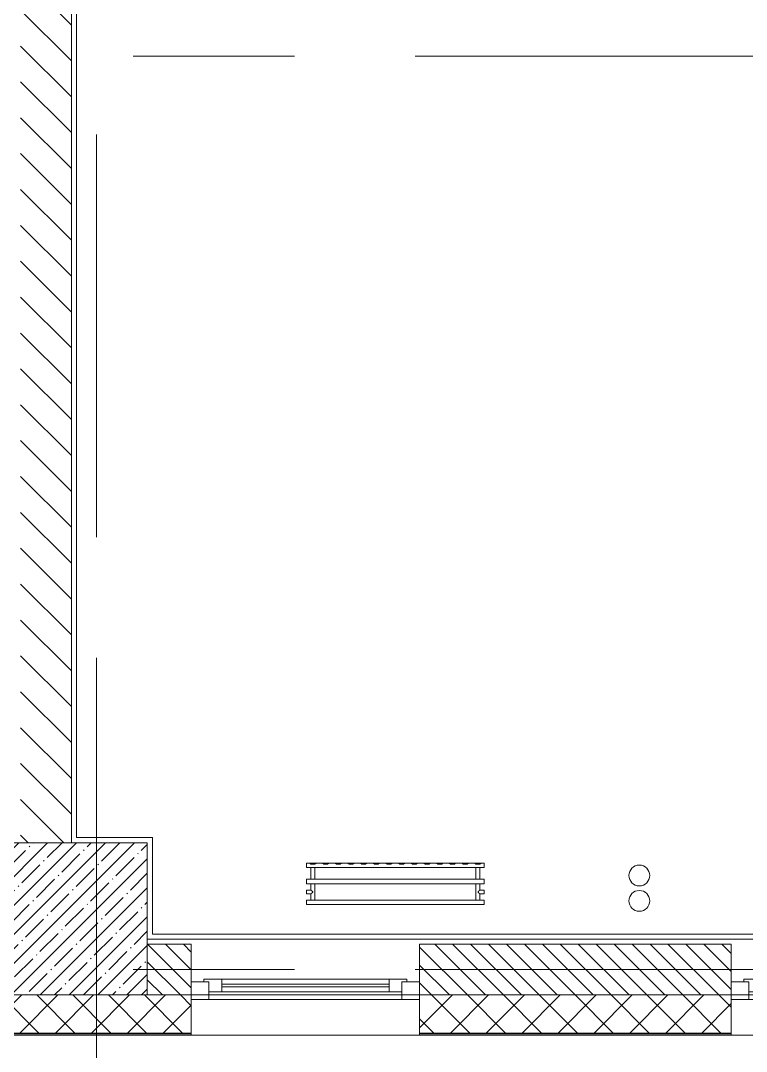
# Model space of a CAD drawing. Header units: millimetres. Extents: x 2623 to 211276, y -8553 to 29000.
# Drawn here: x 52629 to 55488, y -322 to 3741 of the extents above; entities that cross this region are included whole.
import ezdxf

# ---------------------------------------------------------------- set-up
doc = ezdxf.new("R2010")
doc.units = ezdxf.units.MM
doc.linetypes.add('Осевая', pattern=[3175, 635, -476.25, 1587.5, -476.25])
for name, color, linetype, lineweight in [('A-DETL', 7, 'Continuous', 9), ('A-GLAZ', 7, 'Continuous', 9), ('A-WALL', 7, 'Continuous', 9), ('A-WALL-1', 7, 'Continuous', 13), ('I-WALL', 7, 'Continuous', 9), ('S-COLS', 7, 'Continuous', 9), ('Оси', 7, 'Continuous', 9), ('Оси-2', 7, 'Осевая', 9)]:
    doc.layers.add(name, color=color, linetype=linetype, lineweight=lineweight)
doc.layers.add('A-FLOR-1', color=7, linetype='Continuous', lineweight=9, true_color=0xaaaaaa)
doc.layers.add('M-EQPM-1', color=7, linetype='Continuous', lineweight=9, true_color=0xaaaaaa)

# ---------------------------------------------------------------- blocks, each defined once
blk = doc.blocks.new('BSC_Колонна _Прямоугольная - 600х600-V2-План монтажа стен и перегородок 3 этажа в осях 1-12')
at = {"layer": 'S-COLS'}
h = blk.add_hatch(dxfattribs=at)
h.set_pattern_fill('FP_6', color=256, style=0, pattern_type=2)
h.set_pattern_definition([(45, (-29509.74, -200), (-57.02463, 57.02463), []), (45, (-29452.72, -200), (-57.02463, 57.02463), [100.806, -20.161, 3.353, -16.808])])
h.paths.add_polyline_path([(-300, -300), (300, -300), (300, 300), (-300, 300), (-300, -251.1)])
for p, q in [((300, 300), (-300, 300)), ((-300, 300), (-300, -300)), ((300, -300), (300, 300)), ((-300, -300), (300, -300))]:
    blk.add_line(p, q, dxfattribs=at)
blk = doc.blocks.new('120_Окно_СКБ_1Ст - 120_Окно_СКБ_1Ст 900х2500_h_-22445987-План монтажа стен и перегородок 3 этажа в осях 1-12')
at = {"layer": 'A-GLAZ'}
for p, q in [((-450, -127), (-450, -57)), ((-450, -57), (-380, -57)), ((450, -57), (-450, -57)), ((-380, -57), (-380, -127)), ((380, -127), (380, -57)), ((380, -57), (450, -57)), ((450, -57), (450, -127)), ((380, -87), (-380, -87)), ((-380, -87), (-380, -127)), ((-330, -137), (-330, -87)), ((-330, -107), (330, -107)), ((330, -117), (-330, -117)), ((330, -137), (330, -87)), ((380, -127), (380, -87)), ((-380, -127), (-450, -127)), ((-450, -127), (-400, -127)), ((-380, -127), (-400, -127)), ((-400, -127), (-400, -137)), ((-400, -137), (400, -137)), ((400, -137), (-400, -137)), ((450, -127), (380, -127)), ((400, -127), (380, -127)), ((400, -127), (450, -127)), ((400, -137), (400, -127))]:
    blk.add_line(p, q, dxfattribs=at)
blk = doc.blocks.new('radiator_prado_classic_z_tip_30_po exemplyaru - Classic Z Тип 30-500-V34-План монтажа стен и перегородок 3 этажа в осях 1-12')
at = {"layer": 'M-EQPM-1'}
for p, q in [((0, 228), (0, 210)), ((700, 228), (0, 228)), ((0, 210), (0, 228)), ((0, 228), (12.5, 228)), ((0, 210), (700, 210)), ((17.5, 210), (0, 210)), ((12.5, 228), (37.5, 228)), ((37.5, 228), (12.5, 228)), ((12.5, 228), (37.5, 228)), ((12.5, 228), (17.5, 223)), ((12.5, 228), (17.5, 223)), ((32.5, 223), (17.5, 223)), ((17.5, 223), (32.5, 223)), ((17.5, 210), (17.5, 164)), ((17.5, 210), (17.5, 164)), ((32.5, 210), (17.5, 210)), ((17.5, 210), (32.5, 210)), ((17.8, 210), (17.5, 210)), ((17.5, 210), (32.5, 210)), ((18.5, 210), (17.8, 210)), ((19.7, 210), (18.5, 210)), ((31.5, 210), (18.5, 210)), ((21.3, 210), (19.7, 210)), ((23.1, 210), (21.3, 210)), ((32.5, 210), (23.1, 210)), ((32.5, 223), (37.5, 228)), ((37.5, 228), (32.5, 223)), ((32.5, 164), (32.5, 210)), ((32.5, 164), (32.5, 210)), ((667.5, 210), (32.5, 210)), ((37.5, 228), (62.5, 228)), ((62.5, 228), (87.5, 228)), ((87.5, 228), (62.5, 228)), ((62.5, 228), (87.5, 228)), ((62.5, 228), (67.5, 223)), ((62.5, 228), (67.5, 223)), ((82.5, 223), (67.5, 223)), ((67.5, 223), (82.5, 223)), ((82.5, 223), (87.5, 228)), ((87.5, 228), (82.5, 223)), ((87.5, 228), (112.5, 228)), ((112.5, 228), (137.5, 228)), ((137.5, 228), (112.5, 228)), ((112.5, 228), (137.5, 228)), ((112.5, 228), (117.5, 223)), ((112.5, 228), (117.5, 223)), ((132.5, 223), (117.5, 223)), ((117.5, 223), (132.5, 223)), ((132.5, 223), (137.5, 228)), ((137.5, 228), (132.5, 223)), ((137.5, 228), (162.5, 228)), ((162.5, 228), (187.5, 228)), ((187.5, 228), (162.5, 228)), ((162.5, 228), (187.5, 228)), ((162.5, 228), (167.5, 223)), ((162.5, 228), (167.5, 223)), ((182.5, 223), (167.5, 223)), ((167.5, 223), (182.5, 223)), ((182.5, 223), (187.5, 228)), ((187.5, 228), (182.5, 223)), ((187.5, 228), (212.5, 228)), ((212.5, 228), (237.5, 228)), ((237.5, 228), (212.5, 228)), ((212.5, 228), (237.5, 228)), ((212.5, 228), (217.5, 223)), ((212.5, 228), (217.5, 223)), ((232.5, 223), (217.5, 223)), ((217.5, 223), (232.5, 223)), ((232.5, 223), (237.5, 228)), ((237.5, 228), (232.5, 223)), ((237.5, 228), (262.5, 228)), ((262.5, 228), (287.5, 228)), ((287.5, 228), (262.5, 228)), ((262.5, 228), (287.5, 228)), ((262.5, 228), (267.5, 223)), ((262.5, 228), (267.5, 223)), ((282.5, 223), (267.5, 223)), ((267.5, 223), (282.5, 223)), ((282.5, 223), (287.5, 228)), ((287.5, 228), (282.5, 223)), ((287.5, 228), (312.5, 228)), ((312.5, 228), (337.5, 228)), ((337.5, 228), (312.5, 228)), ((312.5, 228), (337.5, 228)), ((312.5, 228), (317.5, 223)), ((312.5, 228), (317.5, 223)), ((332.5, 223), (317.5, 223)), ((317.5, 223), (332.5, 223)), ((332.5, 223), (337.5, 228)), ((337.5, 228), (332.5, 223)), ((337.5, 228), (362.5, 228)), ((362.5, 228), (387.5, 228)), ((387.5, 228), (362.5, 228)), ((362.5, 228), (387.5, 228)), ((362.5, 228), (367.5, 223)), ((362.5, 228), (367.5, 223)), ((382.5, 223), (367.5, 223)), ((367.5, 223), (382.5, 223)), ((382.5, 223), (387.5, 228)), ((387.5, 228), (382.5, 223)), ((387.5, 228), (412.5, 228)), ((412.5, 228), (437.5, 228)), ((437.5, 228), (412.5, 228)), ((412.5, 228), (437.5, 228)), ((412.5, 228), (417.5, 223)), ((412.5, 228), (417.5, 223)), ((432.5, 223), (417.5, 223)), ((417.5, 223), (432.5, 223)), ((432.5, 223), (437.5, 228)), ((437.5, 228), (432.5, 223)), ((437.5, 228), (462.5, 228)), ((462.5, 228), (487.5, 228)), ((487.5, 228), (462.5, 228)), ((462.5, 228), (487.5, 228)), ((462.5, 228), (467.5, 223)), ((462.5, 228), (467.5, 223)), ((482.5, 223), (467.5, 223)), ((467.5, 223), (482.5, 223)), ((482.5, 223), (487.5, 228)), ((487.5, 228), (482.5, 223)), ((487.5, 228), (512.5, 228)), ((512.5, 228), (537.5, 228)), ((537.5, 228), (512.5, 228)), ((512.5, 228), (537.5, 228)), ((512.5, 228), (517.5, 223)), ((512.5, 228), (517.5, 223)), ((532.5, 223), (517.5, 223)), ((517.5, 223), (532.5, 223)), ((532.5, 223), (537.5, 228)), ((537.5, 228), (532.5, 223)), ((537.5, 228), (562.5, 228)), ((562.5, 228), (587.5, 228)), ((587.5, 228), (562.5, 228)), ((562.5, 228), (587.5, 228)), ((562.5, 228), (567.5, 223)), ((562.5, 228), (567.5, 223)), ((582.5, 223), (567.5, 223)), ((567.5, 223), (582.5, 223)), ((582.5, 223), (587.5, 228)), ((587.5, 228), (582.5, 223)), ((587.5, 228), (612.5, 228)), ((612.5, 228), (637.5, 228)), ((637.5, 228), (612.5, 228)), ((612.5, 228), (637.5, 228)), ((612.5, 228), (617.5, 223)), ((617.5, 223), (612.5, 228)), ((632.5, 223), (617.5, 223)), ((617.5, 223), (632.5, 223)), ((632.5, 223), (637.5, 228)), ((637.5, 228), (632.5, 223)), ((637.5, 228), (662.5, 228)), ((662.5, 228), (687.5, 228)), ((687.5, 228), (662.5, 228)), ((662.5, 228), (687.5, 228)), ((662.5, 228), (667.5, 223)), ((662.5, 228), (667.5, 223)), ((682.5, 223), (667.5, 223)), ((667.5, 223), (682.5, 223)), ((667.5, 210), (667.5, 164)), ((667.5, 210), (667.5, 164)), ((681.5, 210), (667.5, 210)), ((667.5, 210), (682.5, 210)), ((682.5, 210), (667.5, 210)), ((667.5, 210), (682.2, 210)), ((681.5, 210), (668.5, 210)), ((682.5, 210), (681.5, 210)), ((682.2, 210), (682.5, 210)), ((682.5, 223), (687.5, 228)), ((687.5, 228), (682.5, 223)), ((682.5, 164), (682.5, 210)), ((682.5, 164), (682.5, 210)), ((700, 210), (682.5, 210)), ((687.5, 228), (700, 228)), ((700, 210), (700, 228)), ((700, 228), (700, 210)), ((700, 164), (0, 164)), ((0, 164), (0, 146)), ((0, 146), (0, 164)), ((0, 164), (17.5, 164)), ((17.8, 164), (17.5, 164)), ((17.5, 164), (32.5, 164)), ((17.8, 164), (17.5, 164)), ((17.5, 164), (32.5, 164)), ((18.5, 164), (17.8, 164)), ((30.3, 164), (17.8, 164)), ((32.5, 164), (18.5, 164)), ((18.5, 164), (31.5, 164)), ((32.5, 164), (30.3, 164)), ((32.5, 164), (667.5, 164)), ((676.9, 164), (667.5, 164)), ((667.5, 164), (682.5, 164)), ((669.7, 164), (667.5, 164)), ((667.5, 164), (682.5, 164)), ((668.5, 164), (681.5, 164)), ((673.1, 164), (669.7, 164)), ((675, 164), (673.1, 164)), ((682.5, 164), (675, 164)), ((678.7, 164), (676.9, 164)), ((682.2, 164), (678.7, 164)), ((682.5, 164), (682.2, 164)), ((682.5, 164), (700, 164)), ((700, 146), (700, 164)), ((700, 164), (700, 146)), ((0, 146), (700, 146)), ((17.5, 146), (0, 146)), ((17.5, 146), (17.5, 121.5)), ((17.5, 146), (17.5, 121.5)), ((17.5, 146), (32.5, 146)), ((32.5, 146), (17.5, 146)), ((17.5, 146), (17.8, 146)), ((32.5, 146), (17.5, 146)), ((17.8, 146), (18.5, 146)), ((18.5, 146), (19.7, 146)), ((31.5, 146), (18.5, 146)), ((19.7, 146), (21.3, 146)), ((21.3, 146), (23.1, 146)), ((23.1, 146), (25, 146)), ((25, 146), (26.9, 146)), ((26.9, 146), (28.8, 146)), ((28.8, 146), (32.2, 146)), ((32.2, 146), (32.5, 146)), ((32.5, 82), (32.5, 146)), ((32.5, 82), (32.5, 146)), ((667.5, 146), (32.5, 146)), ((667.5, 146), (667.5, 82)), ((667.5, 146), (667.5, 82)), ((667.5, 146), (682.5, 146)), ((682.5, 146), (667.5, 146)), ((667.5, 146), (673.1, 146)), ((682.2, 146), (667.5, 146)), ((681.5, 146), (668.5, 146)), ((673.1, 146), (682.5, 146)), ((682.5, 146), (682.2, 146)), ((682.5, 121.5), (682.5, 146)), ((682.5, 121.5), (682.5, 146)), ((700, 146), (682.5, 146)), ((17.5, 121.5), (0, 121.5)), ((17.5, 121.5), (0, 121.5)), ((0, 121.5), (0, 121.2)), ((0, 106.5), (0, 121.5)), ((0, 121.2), (0, 106.8)), ((0, 121.2), (0, 120.5)), ((0, 120.5), (0, 121.2)), ((0, 121.2), (0, 121.2)), ((0, 120.5), (0, 119.3)), ((0, 119.3), (0, 120.5)), ((0, 119.3), (0, 117.8)), ((0, 117.8), (0, 119.3)), ((0, 117.8), (0, 115.9)), ((0, 115.9), (0, 117.8)), ((0, 115.9), (0, 114)), ((0, 114), (0, 115.9)), ((0, 114), (0, 112.1)), ((0, 112.1), (0, 114)), ((0, 112.1), (0, 110.2)), ((0, 110.2), (0, 112.1)), ((0, 110.2), (0, 108.7)), ((0, 108.7), (0, 110.2)), ((0, 108.7), (0, 106.8)), ((0, 106.8), (0, 108.7)), ((0, 106.8), (0, 106.5)), ((0, 106.8), (0, 106.8)), ((0, 106.5), (17.5, 106.5)), ((0, 106.5), (17.5, 106.5)), ((700, 82), (0, 82)), ((0, 82), (0, 64)), ((0, 64), (0, 82)), ((0, 82), (17.5, 82)), ((17.5, 106.5), (17.5, 82)), ((17.5, 106.5), (17.5, 82)), ((32.5, 82), (17.5, 82)), ((17.5, 82), (32.5, 82)), ((21.3, 82), (17.5, 82)), ((17.5, 82), (32.5, 82)), ((18.5, 82), (31.5, 82)), ((23.1, 82), (21.3, 82)), ((28.8, 82), (23.1, 82)), ((30.3, 82), (28.8, 82)), ((32.5, 82), (30.3, 82)), ((32.5, 82), (667.5, 82)), ((682.5, 82), (667.5, 82)), ((667.5, 82), (682.5, 82)), ((682.5, 82), (667.5, 82)), ((667.5, 82), (667.8, 82)), ((667.8, 82), (671.2, 82)), ((668.5, 82), (681.5, 82)), ((671.2, 82), (673.1, 82)), ((673.1, 82), (682.5, 82)), ((700, 121.5), (682.5, 121.5)), ((700, 121.5), (682.5, 121.5)), ((682.5, 82), (682.5, 106.5)), ((682.5, 106.5), (700, 106.5)), ((682.5, 82), (682.5, 106.5)), ((682.5, 106.5), (700, 106.5)), ((682.5, 82), (700, 82)), ((700, 121.5), (700, 106.5)), ((700, 121.2), (700, 121.5)), ((700, 121.5), (700, 121.2)), ((700, 121.2), (700, 121.5)), ((700, 106.8), (700, 121.2)), ((700, 121.2), (700, 106.8)), ((700, 106.8), (700, 121.2)), ((700, 106.5), (700, 106.8)), ((700, 106.8), (700, 106.5)), ((700, 106.5), (700, 106.8)), ((700, 64), (700, 82)), ((700, 82), (700, 64)), ((700, 64), (0, 64)), ((0, 64), (700, 64))]:
    blk.add_line(p, q, dxfattribs=at)
for points, knots in [([(17.8, 121.2), (17.7, 121.3), (17.7, 121.3), (17.5, 121.5), (17.5, 121.5), (17.5, 121.5)], [0.8571429, 0.8571429, 0.8571429, 0.8571429, 0.8928571, 0.9285714, 1, 1, 1, 1]), ([(17.5, 121.5), (17.5, 121.5), (17.5, 121.5), (17.7, 121.3), (17.7, 121.3), (17.8, 121.2)], [0, 0, 0, 0, 0.0714286, 0.1071429, 0.1428571, 0.1428571, 0.1428571, 0.1428571]), ([(17.5, 121.5), (17.5, 121.5), (17.5, 121.5), (17.7, 121.3), (17.7, 121.3), (17.8, 121.2)], [0, 0, 0, 0, 0.0714286, 0.1071429, 0.1428571, 0.1428571, 0.1428571, 0.1428571]), ([(25, 114), (24.5, 114.5), (23.6, 115.4), (22.4, 116.6), (21.6, 117.4), (21.1, 117.9), (20.8, 118.2), (20.5, 118.5), (20.2, 118.8), (19.8, 119.1), (19.6, 119.4), (19.3, 119.7), (19, 120), (18.7, 120.3), (18.5, 120.5), (18.3, 120.7), (18.1, 120.9), (17.9, 121.1), (17.8, 121.2), (17.7, 121.3), (17.5, 121.5), (17.5, 121.5), (17.5, 121.5)], [0, 0, 0, 0, 0.142857, 0.285714, 0.357143, 0.392857, 0.428571, 0.464286, 0.5, 0.535714, 0.571429, 0.607143, 0.642857, 0.678571, 0.714286, 0.75, 0.785714, 0.821429, 0.857143, 0.892857, 0.928571, 1, 1, 1, 1]), ([(17.5, 106.5), (17.5, 106.5), (17.5, 106.5), (17.7, 106.7), (17.8, 106.8), (17.9, 106.9), (18.1, 107.1), (18.3, 107.3), (18.5, 107.5), (18.7, 107.7), (19, 108), (19.3, 108.3), (19.6, 108.6), (19.8, 108.9), (20.3, 109.3), (20.7, 109.7), (21.1, 110.1), (21.6, 110.6), (22.4, 111.4), (23.6, 112.6), (24.5, 113.5), (25, 114)], [0, 0, 0, 0, 0.071429, 0.107143, 0.142857, 0.178571, 0.214286, 0.25, 0.285714, 0.321429, 0.357143, 0.392857, 0.428571, 0.464286, 0.5, 0.571429, 0.607143, 0.642857, 0.714286, 0.857143, 1, 1, 1, 1]), ([(17.5, 106.5), (17.5, 106.5), (17.5, 106.5), (17.7, 106.7), (17.7, 106.7), (17.8, 106.8)], [0, 0, 0, 0, 0.0714286, 0.1071429, 0.1428571, 0.1428571, 0.1428571, 0.1428571]), ([(17.8, 106.8), (17.7, 106.7), (17.7, 106.7), (17.5, 106.5), (17.5, 106.5), (17.5, 106.5)], [0.8571429, 0.8571429, 0.8571429, 0.8571429, 0.8928571, 0.9285714, 1, 1, 1, 1]), ([(17.8, 106.8), (17.7, 106.7), (17.7, 106.7), (17.5, 106.5), (17.5, 106.5), (17.5, 106.5)], [0.8571429, 0.8571429, 0.8571429, 0.8571429, 0.8928571, 0.9285714, 1, 1, 1, 1]), ([(17.8, 121.2), (17.8, 121.2), (17.9, 121.1), (18.1, 120.9), (18.3, 120.7), (18.5, 120.5), (18.7, 120.3), (19, 120), (19.3, 119.7), (19.6, 119.4), (19.8, 119.1), (20.3, 118.7), (20.7, 118.3), (21.1, 117.9), (21.6, 117.4), (22.4, 116.6), (23.1, 115.9), (23.6, 115.4)], [0.1428571, 0.1428571, 0.1428571, 0.1428571, 0.1785714, 0.2142857, 0.25, 0.2857143, 0.3214286, 0.3571429, 0.3928571, 0.4285714, 0.4642857, 0.5, 0.5714286, 0.6071429, 0.6428571, 0.7142857, 0.8571429, 0.8571429, 0.8571429, 0.8571429]), ([(22.1, 111.1), (21.9, 110.9), (21.6, 110.6), (21.1, 110.1), (20.8, 109.8), (20.5, 109.5), (20.2, 109.2), (19.8, 108.9), (19.6, 108.6), (19.3, 108.3), (19, 108), (18.7, 107.7), (18.5, 107.5), (18.3, 107.3), (18.1, 107.1), (17.9, 106.9), (17.8, 106.8), (17.8, 106.8)], [0.2857143, 0.2857143, 0.2857143, 0.2857143, 0.3571429, 0.3928571, 0.4285714, 0.4642857, 0.5, 0.5357143, 0.5714286, 0.6071429, 0.6428571, 0.6785714, 0.7142857, 0.75, 0.7857143, 0.8214286, 0.8571429, 0.8571429, 0.8571429, 0.8571429]), ([(17.8, 106.8), (17.8, 106.8), (17.9, 106.9), (18.1, 107.1), (18.3, 107.3), (18.5, 107.5), (18.7, 107.7), (19, 108), (19.3, 108.3), (19.6, 108.6), (19.9, 108.8), (20.3, 109.3), (20.6, 109.6), (20.8, 109.8)], [0.1428571, 0.1428571, 0.1428571, 0.1428571, 0.1785714, 0.2142857, 0.25, 0.2857143, 0.3214286, 0.3571429, 0.3928571, 0.4285714, 0.4642857, 0.5, 0.5714286, 0.5714286, 0.5714286, 0.5714286]), ([(22.1, 116.9), (21.9, 117.1), (21.6, 117.4), (21.1, 117.9), (20.8, 118.2), (20.5, 118.5), (20.2, 118.8), (19.9, 119.2), (19.7, 119.3), (19.6, 119.4)], [0.2857143, 0.2857143, 0.2857143, 0.2857143, 0.3571429, 0.3928571, 0.4285714, 0.4642857, 0.5, 0.5357143, 0.5714286, 0.5714286, 0.5714286, 0.5714286]), ([(19.6, 119.4), (19.7, 119.3), (19.9, 119.2), (20.3, 118.7), (20.6, 118.4), (20.8, 118.2)], [0.4285714, 0.4285714, 0.4285714, 0.4285714, 0.4642857, 0.5, 0.5714286, 0.5714286, 0.5714286, 0.5714286]), ([(20.8, 118.2), (20.9, 118.1), (21.1, 117.9), (21.6, 117.4), (21.9, 117.1), (22.1, 116.9)], [0.5714286, 0.5714286, 0.5714286, 0.5714286, 0.6071429, 0.6428571, 0.7142857, 0.7142857, 0.7142857, 0.7142857]), ([(20.8, 109.8), (20.9, 109.9), (21.1, 110.1), (21.6, 110.6), (21.9, 110.9), (22.1, 111.1)], [0.5714286, 0.5714286, 0.5714286, 0.5714286, 0.6071429, 0.6428571, 0.7142857, 0.7142857, 0.7142857, 0.7142857]), ([(22.1, 111.1), (21.9, 110.9), (21.6, 110.6), (21.1, 110.1), (20.9, 109.9), (20.8, 109.8)], [0.2857143, 0.2857143, 0.2857143, 0.2857143, 0.3571429, 0.3928571, 0.4285714, 0.4285714, 0.4285714, 0.4285714]), ([(675, 114), (675.5, 114.5), (676.4, 115.4), (677.6, 116.6), (678.4, 117.4), (678.9, 117.9), (679.2, 118.2), (679.5, 118.5), (679.8, 118.8), (680.1, 119.2), (680.4, 119.4), (680.7, 119.7), (681, 120), (681.3, 120.3), (681.5, 120.5), (681.7, 120.7), (681.9, 120.9), (682.1, 121.1), (682.2, 121.2), (682.3, 121.3), (682.5, 121.5), (682.5, 121.5), (682.5, 121.5)], [0, 0, 0, 0, 0.142857, 0.285714, 0.357143, 0.392857, 0.428571, 0.464286, 0.5, 0.535714, 0.571429, 0.607143, 0.642857, 0.678571, 0.714286, 0.75, 0.785714, 0.821429, 0.857143, 0.892857, 0.928571, 1, 1, 1, 1]), ([(682.5, 106.5), (682.5, 106.5), (682.5, 106.5), (682.3, 106.7), (682.2, 106.8), (682.1, 106.9), (681.9, 107.1), (681.7, 107.3), (681.5, 107.5), (681.3, 107.7), (681, 108), (680.7, 108.3), (680.4, 108.6), (680.1, 108.8), (679.7, 109.3), (679.3, 109.7), (678.9, 110.1), (678.4, 110.6), (677.6, 111.4), (676.4, 112.6), (675.5, 113.5), (675, 114)], [0, 0, 0, 0, 0.071429, 0.107143, 0.142857, 0.178571, 0.214286, 0.25, 0.285714, 0.321429, 0.357143, 0.392857, 0.428571, 0.464286, 0.5, 0.571429, 0.607143, 0.642857, 0.714286, 0.857143, 1, 1, 1, 1]), ([(682.2, 121.2), (682.2, 121.2), (682.1, 121.1), (681.9, 120.9), (681.7, 120.7), (681.5, 120.5), (681.3, 120.3), (681, 120), (680.7, 119.7), (680.4, 119.4), (680.1, 119.2), (679.7, 118.7), (679.3, 118.3), (678.9, 117.9), (678.4, 117.4), (677.6, 116.6), (676.9, 115.9), (676.4, 115.4)], [0.1428571, 0.1428571, 0.1428571, 0.1428571, 0.1785714, 0.2142857, 0.25, 0.2857143, 0.3214286, 0.3571429, 0.3928571, 0.4285714, 0.4642857, 0.5, 0.5714286, 0.6071429, 0.6428571, 0.7142857, 0.8571429, 0.8571429, 0.8571429, 0.8571429]), ([(682.2, 121.2), (682.2, 121.2), (682.1, 121.1), (681.9, 120.9), (681.7, 120.7), (681.5, 120.5), (681.3, 120.3), (681, 120), (680.7, 119.7), (680.4, 119.4), (680.1, 119.2), (679.7, 118.7), (679.3, 118.3), (678.9, 117.9), (678.4, 117.4), (677.6, 116.6), (676.9, 115.9), (676.4, 115.4)], [0.1428571, 0.1428571, 0.1428571, 0.1428571, 0.1785714, 0.2142857, 0.25, 0.2857143, 0.3214286, 0.3571429, 0.3928571, 0.4285714, 0.4642857, 0.5, 0.5714286, 0.6071429, 0.6428571, 0.7142857, 0.8571429, 0.8571429, 0.8571429, 0.8571429]), ([(676.4, 115.4), (676.9, 115.9), (677.6, 116.6), (678.4, 117.4), (678.9, 117.9), (679.2, 118.2), (679.5, 118.5), (679.8, 118.8), (680.1, 119.2), (680.4, 119.4), (680.7, 119.7), (681, 120), (681.3, 120.3), (681.5, 120.5), (681.7, 120.7), (681.9, 120.9), (682.1, 121.1), (682.2, 121.2), (682.2, 121.2)], [0.1428571, 0.1428571, 0.1428571, 0.1428571, 0.2857143, 0.3571429, 0.3928571, 0.4285714, 0.4642857, 0.5, 0.5357143, 0.5714286, 0.6071429, 0.6428571, 0.6785714, 0.7142857, 0.75, 0.7857143, 0.8214286, 0.8571429, 0.8571429, 0.8571429, 0.8571429]), ([(677.9, 111.1), (678.1, 110.9), (678.4, 110.6), (678.9, 110.1), (679.2, 109.8), (679.5, 109.5), (679.8, 109.2), (680.1, 108.8), (680.4, 108.6), (680.7, 108.3), (681, 108), (681.3, 107.7), (681.5, 107.5), (681.7, 107.3), (681.9, 107.1), (682.1, 106.9), (682.2, 106.8), (682.2, 106.8)], [0.2857143, 0.2857143, 0.2857143, 0.2857143, 0.3571429, 0.3928571, 0.4285714, 0.4642857, 0.5, 0.5357143, 0.5714286, 0.6071429, 0.6428571, 0.6785714, 0.7142857, 0.75, 0.7857143, 0.8214286, 0.8571429, 0.8571429, 0.8571429, 0.8571429]), ([(677.9, 111.1), (678.1, 110.9), (678.4, 110.6), (678.9, 110.1), (679.2, 109.8), (679.5, 109.5), (679.8, 109.2), (680.1, 108.8), (680.4, 108.6), (680.7, 108.3), (681, 108), (681.3, 107.7), (681.5, 107.5), (681.7, 107.3), (681.9, 107.1), (682.1, 106.9), (682.2, 106.8), (682.2, 106.8)], [0.2857143, 0.2857143, 0.2857143, 0.2857143, 0.3571429, 0.3928571, 0.4285714, 0.4642857, 0.5, 0.5357143, 0.5714286, 0.6071429, 0.6428571, 0.6785714, 0.7142857, 0.75, 0.7857143, 0.8214286, 0.8571429, 0.8571429, 0.8571429, 0.8571429]), ([(682.2, 106.8), (682.2, 106.8), (682.1, 106.9), (681.9, 107.1), (681.7, 107.3), (681.5, 107.5), (681.3, 107.7), (681, 108), (680.7, 108.3), (680.4, 108.6), (680.1, 108.8), (679.7, 109.3), (679.3, 109.7), (678.9, 110.1), (678.4, 110.6), (678.1, 110.9), (677.9, 111.1)], [0.1428571, 0.1428571, 0.1428571, 0.1428571, 0.1785714, 0.2142857, 0.25, 0.2857143, 0.3214286, 0.3571429, 0.3928571, 0.4285714, 0.4642857, 0.5, 0.5714286, 0.6071429, 0.6428571, 0.7142857, 0.7142857, 0.7142857, 0.7142857]), ([(682.5, 121.5), (682.5, 121.5), (682.5, 121.5), (682.3, 121.3), (682.3, 121.3), (682.2, 121.2)], [0, 0, 0, 0, 0.0714286, 0.1071429, 0.1428571, 0.1428571, 0.1428571, 0.1428571]), ([(682.5, 121.5), (682.5, 121.5), (682.5, 121.5), (682.3, 121.3), (682.3, 121.3), (682.2, 121.2)], [0, 0, 0, 0, 0.0714286, 0.1071429, 0.1428571, 0.1428571, 0.1428571, 0.1428571]), ([(682.2, 121.2), (682.3, 121.3), (682.3, 121.3), (682.5, 121.5), (682.5, 121.5), (682.5, 121.5)], [0.8571429, 0.8571429, 0.8571429, 0.8571429, 0.8928571, 0.9285714, 1, 1, 1, 1]), ([(682.2, 106.8), (682.3, 106.7), (682.3, 106.7), (682.5, 106.5), (682.5, 106.5), (682.5, 106.5)], [0.8571429, 0.8571429, 0.8571429, 0.8571429, 0.8928571, 0.9285714, 1, 1, 1, 1]), ([(682.2, 106.8), (682.3, 106.7), (682.3, 106.7), (682.5, 106.5), (682.5, 106.5), (682.5, 106.5)], [0.8571429, 0.8571429, 0.8571429, 0.8571429, 0.8928571, 0.9285714, 1, 1, 1, 1]), ([(682.5, 106.5), (682.5, 106.5), (682.5, 106.5), (682.3, 106.7), (682.3, 106.7), (682.2, 106.8)], [0, 0, 0, 0, 0.0714286, 0.1071429, 0.1428571, 0.1428571, 0.1428571, 0.1428571])]:
    blk.add_open_spline(points, degree=3, knots=knots, dxfattribs=at)
for points in [[(19.6, 119.4), (19.5, 119.5), (19.3, 119.7), (19, 120), (18.7, 120.3), (18.5, 120.5), (18.3, 120.7), (18.1, 120.9), (17.9, 121.1), (17.8, 121.2), (17.8, 121.2)], [(17.8, 121.2), (17.8, 121.2), (17.9, 121.1), (18.1, 120.9), (18.3, 120.7), (18.5, 120.5), (18.7, 120.3), (19, 120), (19.3, 119.7), (19.5, 119.5), (19.6, 119.4)], [(20.8, 109.8), (20.7, 109.7), (20.5, 109.5), (20.2, 109.2), (19.9, 108.8), (19.6, 108.6), (19.3, 108.3), (19, 108), (18.7, 107.7), (18.5, 107.5), (18.3, 107.3), (18.1, 107.1), (17.9, 106.9), (17.8, 106.8), (17.8, 106.8)], [(23.6, 115.4), (23.1, 115.9), (22.6, 116.4), (22.1, 116.9)], [(22.1, 116.9), (22.6, 116.4), (23.1, 115.9), (23.6, 115.4)], [(25, 114), (24.5, 113.5), (23.6, 112.6), (22.6, 111.6), (22.1, 111.1)], [(22.1, 111.1), (22.6, 111.6), (23.1, 112.1), (23.6, 112.6)], [(23.6, 112.6), (23.1, 112.1), (22.6, 111.6), (22.1, 111.1)], [(25, 114), (24.5, 114.5), (24, 115), (23.6, 115.4)], [(23.6, 115.4), (24, 115), (24.5, 114.5), (25, 114)], [(23.6, 115.4), (24, 115), (24.5, 114.5), (25, 114)], [(23.6, 112.6), (24, 113), (24.5, 113.5), (25, 114)], [(25, 114), (24.5, 113.5), (24, 113), (23.6, 112.6)], [(676.4, 115.4), (676, 115), (675.5, 114.5), (675, 114)], [(676.4, 115.4), (676, 115), (675.5, 114.5), (675, 114)], [(675, 114), (675.5, 114.5), (676, 115), (676.4, 115.4)], [(675, 114), (675.5, 113.5), (676.4, 112.6), (677.4, 111.6), (677.9, 111.1)], [(675, 114), (675.5, 113.5), (676.4, 112.6), (677.4, 111.6), (677.9, 111.1)], [(677.9, 111.1), (677.4, 111.6), (676.4, 112.6), (675.5, 113.5), (675, 114)]]:
    blk.add_open_spline(points, degree=3, dxfattribs=at)

msp = doc.modelspace()

# ---------------------------------------------------------------- hatches: boundary and pattern name
at = {"layer": 'A-WALL'}
h = msp.add_hatch(dxfattribs=at)
h.set_pattern_fill('FP_10', color=256, style=0, pattern_type=2)
h.set_pattern_definition([(135, (23318.383, 0), (-35.35534, -35.35534), [])])
h.paths.add_polyline_path([(60741.4, -100), (61308.4, -100), (61308.4, 100), (60741.4, 100), (60741.4, -51.1)])
h.paths.add_polyline_path([(59841.4, -100), (59841.4, 100), (59288.4, 100), (59288.4, -100), (59358, -100)])
h.paths.add_polyline_path([(57188.4, -100), (57188.4, 100), (56928.4, 100), (56928.4, -100)])
h.paths.add_polyline_path([(55428.4, -100), (55428.4, 100), (54201.2, 100), (54201.2, -100), (54221.7, -100)])
h.paths.add_polyline_path([(53301.2, -100), (53301.2, 100), (53128.1, 100), (53128.1, -100)])
h.paths.add_polyline_path([(49728.1, -100), (49728.1, 100), (49478.4, 100), (49478.4, -100)])
h.paths.add_polyline_path([(48878.4, -100), (48878.4, 100), (48128.4, 100), (48128.4, -100)])
h.paths.add_polyline_path([(44928.4, -100), (45228.4, -100), (45228.4, 100), (44928.4, 100), (44928.4, -51.1)])
h.paths.add_polyline_path([(44028.4, -100), (44028.4, 100), (42678.4, 100), (42678.4, -100), (43949, -100)])
h.paths.add_polyline_path([(45828.4, -100), (46028.4, -100), (46028.4, 100), (45828.4, 100), (45828.4, -51.1)])
h.paths.add_polyline_path([(40578.4, -100), (40578.4, 100), (39828.4, 100), (39828.4, -100), (40096.7, -100)])
h.paths.add_polyline_path([(38812.7, -100), (38928.4, -100), (38928.4, 100), (38178.4, 100), (38178.4, -100)])
h.paths.add_polyline_path([(34428.4, -100), (34428.4, 100), (33678.1, 100), (33678.1, -100)])
h.paths.add_polyline_path([(35478.4, -100), (35478.4, 100), (35328.4, 100), (35328.4, -100)])
h.paths.add_polyline_path([(30978.4, -100), (30978.4, 100), (30148.4, 100), (30148.4, -100)])
h = msp.add_hatch(dxfattribs=at)
h.set_pattern_fill('FP_12', color=256, style=0, pattern_type=2)
h.set_pattern_definition([(45, (23318.38, 0), (-70.71068, 70.71068), []), (135, (23318.38, 0), (-70.71068, -70.71068), [])])
h.paths.add_polyline_path([(61308.4, -250), (61606, -250), (61606, -100), (60741.4, -100), (60741.4, -250)])
h.paths.add_polyline_path([(59841.4, -250), (59841.4, -100), (59288.4, -100), (59288.4, -250), (59358, -250)])
h.paths.add_polyline_path([(56928.4, -250), (57188.4, -250), (57188.4, -100), (56328.4, -100), (56328.4, -250), (56789.8, -250)])
h.paths.add_polyline_path([(55428.4, -250), (55428.4, -100), (54201.2, -100), (54201.2, -250), (54221.7, -250)])
h.paths.add_polyline_path([(52528.1, -250), (53301.2, -250), (53301.2, -100), (52528.1, -100)])
h.paths.add_polyline_path([(49085.3, -250), (49728.1, -250), (49728.1, -100), (48128.4, -100), (48128.4, -250)])
h.paths.add_polyline_path([(46028.4, -250), (46028.4, -100), (44928.4, -100), (44928.4, -250), (45828.4, -250)])
h.paths.add_polyline_path([(44028.4, -250), (44028.4, -100), (42678.4, -100), (42678.4, -250), (43949, -250)])
h.paths.add_polyline_path([(40578.4, -250), (40578.4, -100), (39828.4, -100), (39828.4, -250), (40096.7, -250)])
h.paths.add_polyline_path([(38178.4, -250), (38928.4, -250), (38928.4, -100), (38178.4, -100)])
h.paths.add_polyline_path([(36078.4, -250), (36078.4, -100), (35328.4, -100), (35328.4, -250)])
h.paths.add_polyline_path([(34428.4, -250), (34428.4, -100), (33678.1, -100), (33678.1, -250)])
h.paths.add_polyline_path([(31578.1, -250), (31578.1, -100), (30148.4, -100), (30148.4, -250), (31108.1, -250)])
h.paths.add_polyline_path([(27048.4, -250), (27048.4, -100), (23058.4, -100), (23058.4, -250), (25971.8, -250)])
at = {"layer": 'I-WALL'}
h = msp.add_hatch(dxfattribs=at)
h.set_pattern_fill('FP_11', color=256, style=0, pattern_type=2)
h.set_pattern_definition([(135, (23318.38, 0), (-70.71068, -70.71068), [])])
h.paths.add_polyline_path([(52826, 500), (52829.1, 500), (52829.1, 7300), (52629.1, 7300), (52629.1, 500)])

# ---------------------------------------------------------------- linework, layer by layer
at = {"layer": 'A-DETL'}
for centre in [(55066.8, 370.8), (55066.8, 270.8)]:
    msp.add_circle(centre, 41, dxfattribs=at)
at = {"layer": 'A-FLOR-1'}
for p, q in [((52849.1, 7200), (52849.1, 520)), ((52849.1, 520), (53148.1, 520)), ((53148.1, 520), (53148.1, 140)), ((53148.1, 140), (56308.4, 140))]:
    msp.add_line(p, q, dxfattribs=at)
at = {"layer": 'A-WALL'}
for p, q in [((53301.2, 100), (53128.1, 100)), ((53301.2, -258), (53301.2, 100)), ((55428.4, 100), (54201.2, 100)), ((54201.2, 100), (54201.2, -258)), ((55428.4, -258), (55428.4, 100)), ((53301.2, -100), (54201.2, -100)), ((55428.4, -100), (56328.4, -100)), ((23050.4, -258), (53301.2, -258)), ((61606, -258), (53301.2, -258))]:
    msp.add_line(p, q, dxfattribs=at)
at = {"layer": 'A-WALL-1'}
for p, q in [((53128.1, -100), (53301.2, -100)), ((54201.2, -100), (55428.4, -100)), ((52528.1, -250), (53301.2, -250)), ((52528.1, -253), (53301.2, -253)), ((54201.2, -250), (55428.4, -250)), ((54201.2, -253), (55428.4, -253))]:
    msp.add_line(p, q, dxfattribs=at)
at = {"layer": 'I-WALL'}
for p, q in [((52829.1, 500), (52829.1, 7220)), ((53128.1, 120), (56328.4, 120))]:
    msp.add_line(p, q, dxfattribs=at)
at = {"layer": 'Оси'}
msp.add_line((52928.4, -1906.3), (52928.4, 593.7), dxfattribs=at)
at = {"layer": 'Оси-2'}
for p, q in [((52928.4, 593.7), (52928.4, 24898.1)), ((21322.9, 3600), (59578.4, 3600)), ((21322.9, 0), (59578.4, 0))]:
    msp.add_line(p, q, dxfattribs=at)

# ---------------------------------------------------------------- block references
at = {"layer": 'A-GLAZ', "rotation": 180}
for p in [(53751.2, -175), (55878.4, -175)]:
    msp.add_blockref('120_Окно_СКБ_1Ст - 120_Окно_СКБ_1Ст 900х2500_h_-22445987-План монтажа стен и перегородок 3 этажа в осях 1-12', p, dxfattribs=at)
at = {"layer": 'M-EQPM-1'}
msp.add_blockref('radiator_prado_classic_z_tip_30_po exemplyaru - Classic Z Тип 30-500-V34-План монтажа стен и перегородок 3 этажа в осях 1-12', (53755.6, 192), dxfattribs=at)
at = {"layer": 'S-COLS'}
msp.add_blockref('BSC_Колонна _Прямоугольная - 600х600-V2-План монтажа стен и перегородок 3 этажа в осях 1-12', (52828.1, 200), dxfattribs=at)

doc.saveas('drawing.dxf')
